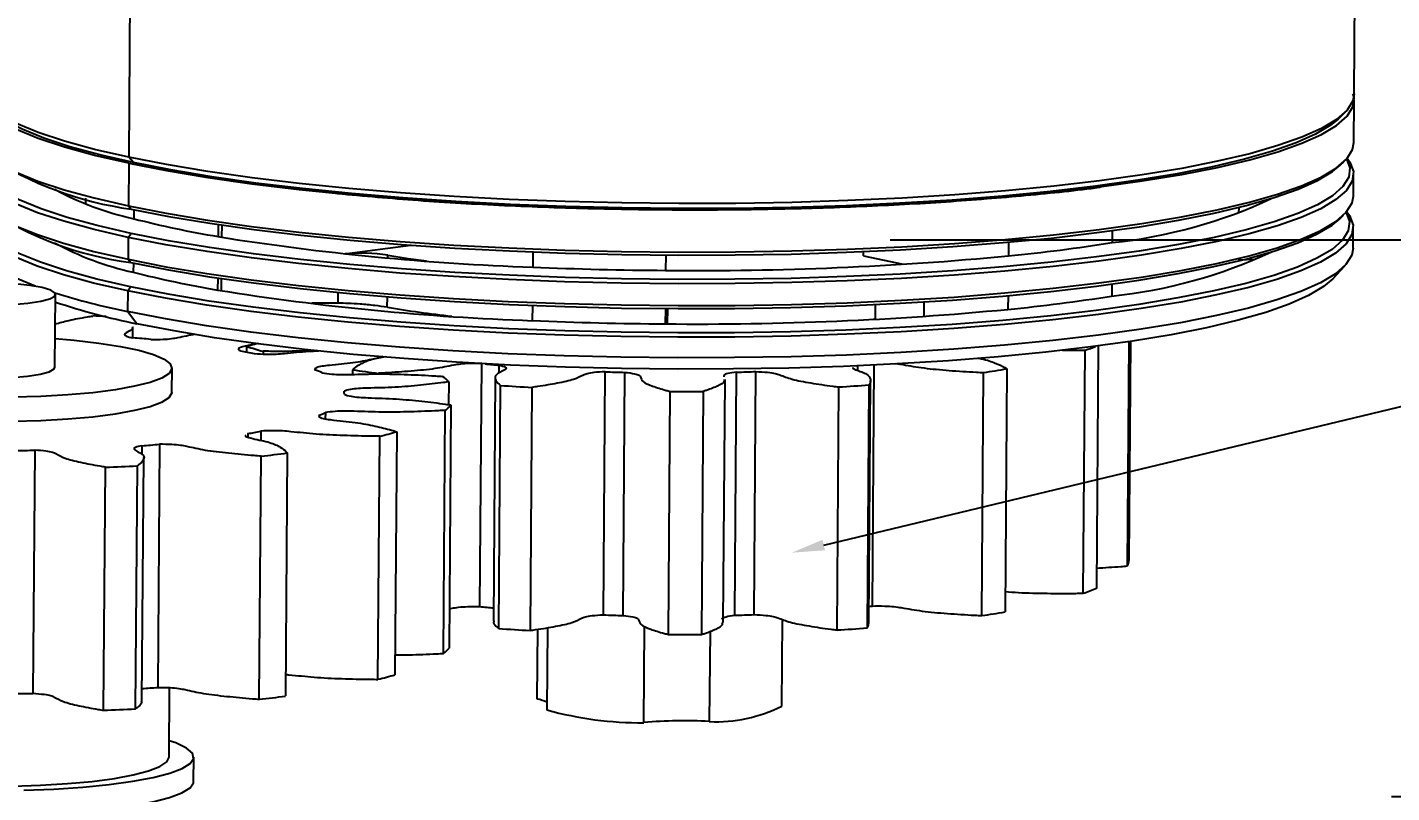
# Model space of a CAD drawing. Header units: millimetres. Extents: x 0 to 1189, y 0 to 841.
# Drawn here: x 538.2 to 704.3, y 443.9 to 537.1 of the extents above; entities that cross this region are included whole.
import ezdxf
from ezdxf import colors
from ezdxf.entities.mleader import LeaderData, LeaderLine
from ezdxf.math import Vec2, Vec3

# ---------------------------------------------------------------- set-up
doc = ezdxf.new("R2010")
doc.units = ezdxf.units.MM

msp = doc.modelspace()

# ---------------------------------------------------------------- linework, layer by layer
at = {"color": 7, "linetype": 'Continuous', "lineweight": 25}
for p, q in [((699.71, 528.98), (700.08, 577.2)), ((550.91, 569.51), (550.55, 521.29)), ((699.67, 523.07), (699.71, 528.24)), ((697.75, 525.93), (698.49, 526.64)), ((550.55, 520.55), (550.51, 515.37)), ((551.13, 520.62), (550.55, 521.29)), ((698, 520.3), (698.45, 520.72)), ((699.62, 516.56), (699.64, 519.22)), ((545.27, 516.29), (545.27, 515.64)), ((550.51, 515.37), (550.85, 514.97)), ((551.16, 514.91), (551.15, 513.8)), ((685.65, 515.16), (685.64, 514.47)), ((697.95, 513.79), (698.4, 514.22)), ((550.48, 511.52), (550.46, 508.86)), ((550.48, 511.52), (550.83, 512.01)), ((561.43, 513.09), (561.42, 511.62)), ((561.86, 513.03), (561.85, 511.55)), ((670.25, 512.35), (670.24, 510.89)), ((699.57, 510.2), (699.59, 512.71)), ((576.81, 509.54), (584.88, 510.58)), ((657.63, 510.94), (657.62, 509.27)), ((550.46, 508.86), (550.8, 508.46)), ((551.11, 508.4), (551.1, 507.29)), ((582.07, 509.04), (582.07, 509.36)), ((599.73, 509.75), (599.72, 507.91)), ((615.92, 509.37), (615.9, 507.51)), ((639.98, 509.27), (639.98, 509.8)), ((639.98, 509.27), (644.8, 508.25)), ((687.64, 508.83), (685.6, 508.74)), ((561.38, 506.59), (561.37, 505.12)), ((697.09, 506.5), (698.57, 508.08)), ((550.43, 505.02), (550.41, 502.5)), ((550.43, 505.02), (550.78, 505.5)), ((561.81, 506.52), (561.8, 505.04)), ((670.2, 505.84), (670.19, 504.38)), ((541.57, 495.72), (541.63, 504.59)), ((576.04, 503.52), (572.84, 503.51)), ((576.04, 503.52), (576.05, 504.81)), ((582.02, 503.02), (582.03, 504.28)), ((599.68, 503.24), (599.67, 501.4)), ((641.4, 503.35), (641.39, 501.57)), ((647.32, 503.67), (647.31, 501.91)), ((657.58, 504.44), (657.57, 502.77)), ((551.55, 501.02), (550.41, 502.5)), ((615.87, 502.86), (615.85, 501)), ((616.13, 501), (616.15, 502.86)), ((641.39, 501.57), (641.14, 501.54)), ((551.04, 499.29), (551.05, 500.65)), ((564.91, 497.56), (564.91, 498.26)), ((668.55, 498.31), (668.33, 468.81)), ((672.12, 471.54), (672.33, 498.84)), ((672.49, 498.86), (672.28, 472.2)), ((566.9, 497.66), (566.89, 497.33)), ((581.43, 496.92), (581.43, 496.97)), ((666.72, 468.21), (666.95, 497.79)), ((555.79, 492.65), (555.82, 495.61)), ((577.81, 494.85), (577.81, 495.42)), ((593.29, 466.6), (593.51, 496.16)), ((595.62, 495), (595.63, 495.97)), ((608.33, 465.59), (608.55, 495.17)), ((610.73, 465.52), (610.95, 495.1)), ((624.31, 465.53), (624.53, 495.12)), ((626.66, 465.61), (626.88, 495.19)), ((639.29, 495.32), (639.29, 495.9)), ((641.06, 466.66), (641.28, 495.99)), ((654.38, 465.49), (654.6, 495.07)), ((657.43, 495.53), (657.21, 465.95)), ((589.51, 491.17), (589.53, 493.95)), ((595.15, 494.44), (594.93, 464.86)), ((595.58, 463.93), (595.8, 493.51)), ((599.63, 493.27), (599.41, 463.69)), ((622.91, 464.65), (623.13, 494.23)), ((636.76, 463.74), (636.98, 493.32)), ((640.65, 493.57), (640.43, 463.99)), ((640.62, 464.52), (640.85, 494.1)), ((616.23, 463.19), (616.45, 492.78)), ((620.48, 492.78), (620.25, 463.2)), ((574.48, 490.2), (574.47, 489.44)), ((588.86, 460.89), (589.08, 490.48)), ((589.77, 491.13), (589.55, 461.55)), ((565.03, 487.65), (565.03, 487.22)), ((566.64, 487.94), (566.63, 486.81)), ((580.88, 457.73), (581.1, 487.32)), ((583.17, 487.88), (582.95, 458.29)), ((539.11, 485.62), (538.89, 456.04)), ((552.14, 486.17), (552.13, 485.12)), ((554.29, 486.34), (554.07, 456.76)), ((569.84, 485.29), (569.62, 455.71)), ((547.49, 453.97), (547.72, 483.56)), ((551.57, 483.72), (551.35, 454.14)), ((552.16, 455.14), (552.38, 484.72)), ((566.44, 455.32), (566.66, 484.9)), ((630.03, 454.49), (630.11, 465.03)), ((600.27, 455.34), (600.34, 463.83)), ((601.51, 464.02), (601.43, 454.01)), ((613.25, 452.46), (613.34, 464.2)), ((621.3, 463.58), (621.21, 452.6)), ((555.46, 448.28), (555.52, 456.73)), ((558.44, 445.3), (558.46, 448.26))]:
    msp.add_line(p, q, dxfattribs=at)
at = {"color": 7, "linetype": 'Continuous', "lineweight": 25, "flags": 128}
for points in [[(550.55, 521.29), (546.4, 522.24), (542.72, 523.25), (539.53, 524.29), (536.87, 525.38), (534.75, 526.49), (533.18, 527.63), (532.17, 528.78), (531.74, 529.93), (531.72, 530.25)], [(550.55, 520.55), (546.39, 521.5), (542.71, 522.51), (539.53, 523.55), (536.87, 524.64), (534.74, 525.75), (533.17, 526.89), (532.17, 528.04), (531.73, 529.19), (531.74, 529.88)], [(699.71, 528.98), (699.56, 528.15), (698.84, 527), (697.57, 525.88), (695.73, 524.78), (693.34, 523.72), (690.43, 522.69), (687, 521.71), (683.09, 520.79), (678.72, 519.92), (673.92, 519.13), (668.72, 518.4), (663.15, 517.75), (657.27, 517.18), (651.1, 516.7), (644.69, 516.3), (638.08, 516), (631.31, 515.79), (624.44, 515.67), (617.52, 515.65), (610.57, 515.72), (603.67, 515.89), (596.85, 516.15), (590.15, 516.51), (583.63, 516.95), (577.33, 517.48), (571.29, 518.1), (565.56, 518.79), (560.16, 519.55), (555.15, 520.39), (550.55, 521.29)], [(550.55, 520.55), (555.14, 519.65), (560.16, 518.81), (565.55, 518.05), (571.29, 517.36), (577.32, 516.74), (583.63, 516.21), (590.15, 515.77), (596.84, 515.41), (603.66, 515.15), (610.57, 514.98), (617.51, 514.91), (624.44, 514.93), (631.31, 515.05), (638.07, 515.26), (644.68, 515.56), (651.09, 515.96), (657.26, 516.44), (663.15, 517.01), (668.71, 517.66), (673.91, 518.39), (678.71, 519.18), (683.09, 520.05), (687, 520.97), (690.42, 521.95), (693.34, 522.98), (695.72, 524.04), (697.56, 525.14), (698.84, 526.26), (699.55, 527.41), (699.69, 528.56), (699.68, 528.61)], [(551.13, 520.62), (547.01, 521.57), (543.36, 522.56), (540.21, 523.6), (537.57, 524.68), (535.47, 525.78), (533.91, 526.91), (533.63, 527.16)], [(697.75, 525.93), (696.83, 525.17), (695.01, 524.08), (692.65, 523.03), (689.76, 522.01), (686.36, 521.04), (682.48, 520.13), (678.15, 519.27), (673.39, 518.48), (668.24, 517.76), (662.73, 517.12), (656.89, 516.55), (650.78, 516.07), (644.42, 515.68), (637.87, 515.38), (631.17, 515.17), (624.36, 515.06), (617.49, 515.03), (610.62, 515.11), (603.77, 515.27), (597.01, 515.53), (590.37, 515.89), (583.91, 516.33), (577.67, 516.85), (571.68, 517.46), (566, 518.14), (560.65, 518.9), (555.69, 519.73), (551.13, 520.62)], [(531.67, 524.33), (531.69, 524.01), (532.13, 522.86), (533.13, 521.71), (534.7, 520.58), (536.83, 519.46), (539.49, 518.38), (542.67, 517.33), (546.35, 516.32), (550.51, 515.37)], [(550.48, 511.52), (546.32, 512.48), (542.64, 513.48), (539.46, 514.53), (536.8, 515.62), (534.68, 516.73), (533.11, 517.87), (532.1, 519.01), (531.66, 520.17), (531.8, 521.32), (532.46, 522.4)], [(550.83, 512.01), (546.7, 512.96), (543.04, 513.96), (539.87, 515), (537.22, 516.08), (535.11, 517.19), (533.55, 518.32), (532.55, 519.46), (532.12, 520.61), (532.25, 521.76), (532.53, 522.32)], [(550.51, 515.37), (555.11, 514.47), (560.12, 513.64), (565.51, 512.87), (571.25, 512.18), (577.29, 511.57), (583.59, 511.04), (590.11, 510.59), (596.8, 510.24), (603.62, 509.97), (610.53, 509.81), (617.47, 509.73), (624.4, 509.75), (631.27, 509.87), (638.03, 510.08), (644.64, 510.39), (651.05, 510.78), (657.22, 511.27), (663.11, 511.83), (668.67, 512.48), (673.87, 513.21), (678.68, 514.01), (683.05, 514.87), (686.96, 515.8), (690.38, 516.77), (693.3, 517.8), (695.68, 518.86), (697.52, 519.96), (698.8, 521.09), (699.51, 522.23), (699.67, 523.07)], [(698.85, 521.15), (699.18, 520.69), (699.62, 519.54), (699.48, 518.38), (698.77, 517.24), (697.49, 516.12), (695.65, 515.02), (693.27, 513.95), (690.36, 512.93), (686.93, 511.95), (683.02, 511.03), (678.65, 510.16), (673.84, 509.36), (668.64, 508.64), (663.08, 507.99), (657.19, 507.42), (651.02, 506.94), (644.61, 506.54), (638, 506.24), (631.24, 506.03), (624.37, 505.91), (617.44, 505.89), (610.5, 505.96), (603.6, 506.13), (596.77, 506.39), (590.08, 506.75), (583.56, 507.19), (577.26, 507.72), (571.22, 508.33), (565.48, 509.03), (560.09, 509.79), (555.08, 510.63), (550.48, 511.52)], [(698.78, 521.07), (699.17, 519.98), (699.04, 518.84), (698.33, 517.7), (697.06, 516.58), (695.23, 515.49), (692.86, 514.43), (689.96, 513.41), (686.55, 512.44), (682.66, 511.52), (678.31, 510.66), (673.54, 509.86), (668.36, 509.14), (662.83, 508.5), (656.98, 507.93), (650.84, 507.45), (644.46, 507.06), (637.89, 506.75), (631.16, 506.54), (624.33, 506.43), (617.44, 506.41), (610.53, 506.48), (603.66, 506.65), (596.88, 506.91), (590.22, 507.26), (583.73, 507.7), (577.47, 508.23), (571.46, 508.84), (565.75, 509.53), (560.39, 510.29), (555.4, 511.12), (550.83, 512.01)], [(550.85, 514.97), (555.43, 514.08), (560.41, 513.25), (565.78, 512.49), (571.48, 511.8), (577.49, 511.19), (583.75, 510.66), (590.24, 510.22), (596.9, 509.87), (603.69, 509.6), (610.55, 509.44), (617.46, 509.36), (624.35, 509.39), (631.18, 509.5), (637.91, 509.71), (644.48, 510.01), (650.86, 510.41), (657, 510.89), (662.85, 511.45), (668.39, 512.1), (673.56, 512.82), (678.33, 513.62), (682.68, 514.47), (686.57, 515.39), (689.98, 516.37), (692.88, 517.39), (695.25, 518.45), (697.08, 519.54), (698, 520.3)], [(531.62, 517.82), (531.64, 517.51), (532.08, 516.35), (533.09, 515.2), (534.66, 514.07), (536.78, 512.95), (539.44, 511.87), (542.62, 510.82), (546.3, 509.82), (550.46, 508.86)], [(550.46, 508.86), (555.06, 507.96), (560.07, 507.13), (565.46, 506.36), (571.2, 505.67), (577.24, 505.06), (583.54, 504.53), (590.06, 504.08), (596.75, 503.73), (603.58, 503.47), (610.48, 503.3), (617.42, 503.22), (624.35, 503.25), (631.22, 503.36), (637.98, 503.57), (644.59, 503.88), (651, 504.27), (657.17, 504.76), (663.06, 505.33), (668.62, 505.98), (673.82, 506.7), (678.63, 507.5), (683, 508.36), (686.91, 509.29), (690.34, 510.27), (693.25, 511.29), (695.63, 512.36), (697.47, 513.46), (698.75, 514.58), (699.46, 515.72), (699.62, 516.56)], [(550.43, 505.02), (546.27, 505.97), (542.59, 506.98), (539.41, 508.02), (536.75, 509.11), (534.63, 510.22), (533.06, 511.36), (532.05, 512.51), (531.61, 513.66), (531.75, 514.81), (532.41, 515.89)], [(550.78, 505.5), (546.65, 506.45), (542.99, 507.45), (539.82, 508.5), (537.18, 509.57), (535.06, 510.68), (533.5, 511.81), (532.5, 512.95), (532.07, 514.1), (532.21, 515.25), (532.48, 515.81)], [(698.8, 514.64), (699.14, 514.18), (699.57, 513.03), (699.43, 511.88), (698.72, 510.73), (697.44, 509.61), (695.61, 508.51), (693.22, 507.45), (690.31, 506.42), (686.88, 505.44), (682.97, 504.52), (678.6, 503.65), (673.79, 502.86), (668.59, 502.13), (663.03, 501.48), (657.15, 500.91), (650.98, 500.43), (644.56, 500.03), (637.95, 499.73), (631.19, 499.52), (624.32, 499.4), (617.39, 499.38), (610.45, 499.45), (603.55, 499.62), (596.72, 499.88), (590.03, 500.24), (583.51, 500.68), (577.21, 501.21), (571.17, 501.83), (565.43, 502.52), (560.04, 503.28), (555.03, 504.12), (550.43, 505.02)], [(698.73, 514.56), (699.12, 513.47), (698.99, 512.33), (698.28, 511.19), (697.01, 510.07), (695.18, 508.98), (692.81, 507.92), (689.91, 506.9), (686.5, 505.93), (682.61, 505.01), (678.26, 504.15), (673.49, 503.36), (668.31, 502.63), (662.78, 501.99), (656.93, 501.42), (650.79, 500.94), (644.41, 500.55), (637.84, 500.25), (631.11, 500.04), (624.28, 499.92), (617.39, 499.9), (610.48, 499.97), (603.61, 500.14), (596.83, 500.4), (590.17, 500.75), (583.68, 501.19), (577.42, 501.72), (571.41, 502.33), (565.71, 503.02), (560.34, 503.78), (555.36, 504.61), (550.78, 505.5)], [(550.8, 508.46), (555.38, 507.57), (560.36, 506.74), (565.73, 505.98), (571.43, 505.29), (577.44, 504.68), (583.71, 504.15), (590.19, 503.71), (596.85, 503.36), (603.64, 503.1), (610.51, 502.93), (617.41, 502.86), (624.3, 502.88), (631.13, 502.99), (637.86, 503.2), (644.43, 503.51), (650.81, 503.9), (656.95, 504.38), (662.8, 504.95), (668.34, 505.59), (673.51, 506.31), (678.29, 507.11), (682.63, 507.97), (686.53, 508.89), (689.93, 509.86), (692.83, 510.88), (695.2, 511.94), (697.03, 513.03), (697.95, 513.79)], [(539.17, 505.59), (536.73, 506.59), (534.61, 507.71), (533.04, 508.84), (532.03, 509.99), (531.6, 511.15), (531.58, 511.46)], [(699.57, 510.2), (699.41, 509.36), (698.7, 508.22), (697.42, 507.1), (695.59, 506), (693.2, 504.93), (690.29, 503.91), (686.86, 502.93), (682.95, 502), (678.58, 501.14), (673.78, 500.34), (668.58, 499.62), (663.01, 498.97), (657.13, 498.4), (650.96, 497.91), (644.54, 497.52), (637.93, 497.21), (631.17, 497), (624.3, 496.89), (617.37, 496.86), (610.43, 496.94), (603.53, 497.11), (596.7, 497.37), (590.01, 497.72), (583.49, 498.17), (577.19, 498.7), (571.15, 499.31), (565.41, 500), (560.02, 500.77), (555.01, 501.6), (550.41, 502.5)], [(582.07, 509.36), (584.54, 508.97), (586.8, 508.66)], [(536.4, 503.36), (538.28, 503.52), (539.83, 503.76), (540.95, 504.05), (541.54, 504.39), (541.58, 504.75), (541.06, 505.1), (540.02, 505.42), (538.52, 505.69), (536.68, 505.89)], [(697.09, 506.5), (695.96, 505.54), (694.15, 504.46), (691.81, 503.41), (688.95, 502.4), (685.58, 501.44), (681.74, 500.53), (677.45, 499.68), (672.73, 498.9), (667.62, 498.19), (662.16, 497.55), (656.38, 496.99), (650.32, 496.52), (644.02, 496.13), (637.53, 495.83), (630.88, 495.62), (624.14, 495.51), (617.33, 495.49), (610.51, 495.56), (603.73, 495.72), (597.03, 495.98), (590.45, 496.33), (584.05, 496.77), (577.86, 497.29), (571.93, 497.89), (566.29, 498.57), (561, 499.32), (556.07, 500.14), (551.55, 501.02)], [(541.59, 499.2), (543.91, 499), (546.89, 498.66), (549.53, 498.26), (551.77, 497.79), (553.56, 497.27), (554.84, 496.71), (555.6, 496.13), (555.81, 495.55), (555.47, 494.96), (554.58, 494.4), (553.16, 493.88), (551.26, 493.4), (548.92, 492.97), (546.19, 492.62), (543.14, 492.35), (539.86, 492.16), (536.41, 492.06), (532.88, 492.05)], [(525.07, 495.84), (525.12, 495.69), (525.64, 495.34), (526.68, 495.02), (528.17, 494.75), (530.02, 494.55), (532.09, 494.44), (534.24, 494.41), (536.33, 494.48), (538.22, 494.64), (539.77, 494.88), (540.88, 495.18), (541.47, 495.52), (541.57, 495.72)], [(555.79, 492.65), (555.79, 492.59), (555.44, 492.01), (554.55, 491.44), (553.14, 490.92), (551.24, 490.44), (548.89, 490.02), (546.17, 489.66), (543.12, 489.39), (539.83, 489.2), (536.39, 489.1), (532.86, 489.09)], [(640.64, 466.61), (640.82, 466.63), (641.06, 466.66)], [(537.77, 444.25), (541.45, 444.39), (544.94, 444.62), (548.16, 444.94), (551.04, 445.33), (553.52, 445.79), (555.54, 446.32), (557.05, 446.89), (558.03, 447.49), (558.44, 448.12), (558.29, 448.75), (557.57, 449.38), (556.3, 449.99), (555.47, 450.27)], [(510.46, 448.62), (510.72, 448.05), (511.53, 447.47), (512.87, 446.92), (514.7, 446.4), (516.98, 445.94), (519.65, 445.53), (522.65, 445.2), (525.91, 444.95), (529.34, 444.79), (532.86, 444.71), (536.38, 444.73), (539.82, 444.84), (543.08, 445.04), (546.1, 445.32), (548.8, 445.68), (551.1, 446.11), (552.96, 446.59), (554.33, 447.12), (555.17, 447.69), (555.46, 448.27), (555.46, 448.28)], [(507.44, 445.68), (507.61, 445.19), (508.33, 444.56), (509.6, 443.96), (511.39, 443.39), (513.66, 442.86), (516.36, 442.39), (519.43, 442), (522.81, 441.68), (526.41, 441.44), (530.16, 441.3), (533.97, 441.25), (537.75, 441.3), (541.43, 441.44), (544.92, 441.66), (548.14, 441.98), (551.02, 442.37), (553.5, 442.84), (555.52, 443.36), (557.03, 443.93), (558.01, 444.53), (558.42, 445.16), (558.44, 445.3)]]:
    msp.add_lwpolyline(points, dxfattribs=at)
at = {"color": 7, "linetype": 'Continuous', "lineweight": 25}
for centre, radius, start, end in [((556.32, 556.35), 41.74, 236.5183, 262.4694), ((558.87, 549.03), 36.07, 241.298, 257.6444), ((556.27, 549.84), 41.74, 236.5183, 262.4694), ((664.08, 570.91), 60.33, 275.8537, 295.1147), ((581.83, 633.46), 123.53, 255.6187, 260.4866), ((610.57, 818.88), 311.17, 260.9104, 268.0008), ((558.82, 542.52), 36.07, 241.298, 257.6444), ((635.97, 728.79), 220.58, 275.6308, 278.9361), ((578.74, 486.69), 22.92, 81.6319, 94.582), ((619.95, 906.04), 398.55, 269.4185, 275.4235), ((664.03, 564.4), 60.33, 275.8537, 295.1147), ((581.78, 626.95), 123.53, 255.6187, 260.4866), ((618.91, 962.32), 454.82, 267.5812, 269.6205), ((610.53, 812.37), 311.17, 260.9104, 268.0008), ((568.48, 591.28), 90.6, 252.7159, 258.4924), ((568.32, 584.11), 84.77, 251.6416, 258.5902), ((635.92, 722.28), 220.58, 275.6308, 278.9361), ((531.76, 187.66), 314.63, 87.0744, 87.375), ((606.08, 647.62), 146.59, 260.5555, 263.6537), ((619.9, 899.53), 398.55, 269.4185, 275.4235), ((618.87, 955.81), 454.82, 267.5812, 269.6205), ((535.3, 306.11), 193.83, 84.6939, 85.3411), ((579.3, 542.38), 46.41, 251.938, 254.4923), ((658.04, 524.04), 27.72, 288.7439, 291.5792), ((549.04, 410.95), 88.04, 78.9962, 80.0916), ((566.87, 479.12), 17.48, 65.6539, 68.8738), ((602.59, 656.83), 163.3, 261.2714, 262.3752), ((612.28, 675.7), 180.5, 264.1667, 264.7072), ((617.28, 750.25), 255.23, 268.0392, 268.578), ((617.82, 735.87), 240.84, 271.5963, 272.1564), ((636.37, 617.52), 123.79, 278.4676, 279.7953), ((585.43, 489.83), 5.81, 45.125, 55.3371), ((616, 788.51), 295.69, 266.0835, 266.8264), ((621.24, 755.14), 262.29, 273.4408, 274.2456), ((575.57, 492.51), 1.22, 355.3088, 14.2826), ((618.02, 834.33), 341.56, 269.7378, 270.4127), ((568.26, 503.19), 14.4, 291.9163, 295.5795), ((586.36, 494.01), 4.47, 307.6109, 319.7901), ((551.63, 566.65), 80.13, 279.6271, 280.7935), ((568.64, 537.67), 51.87, 283.9006, 286.272), ((535.23, 742.98), 257.39, 270.3287, 270.8645), ((538.73, 671.2), 185.51, 274.145, 274.8115), ((547.39, 656.36), 172.54, 276.4136, 277.4777), ((536.82, 785.61), 302.25, 272.0655, 272.7977), ((670.56, 472.27), 1.72, 334.7673, 357.792), ((658.25, 493.27), 26.45, 288.6915, 292.4076), ((611.78, 643.26), 177.63, 264.025, 264.5609), ((617.06, 720.66), 255.23, 268.0392, 268.578), ((617.6, 706.28), 240.84, 271.5963, 272.1564), ((636.15, 587.93), 123.79, 278.4676, 279.7953), ((615.78, 758.92), 295.69, 266.0835, 266.8264), ((621.01, 725.56), 262.29, 273.4408, 274.2456), ((617.79, 804.75), 341.56, 269.7378, 270.4127), ((586.14, 464.43), 4.47, 307.6109, 319.7901), ((538.56, 641.03), 184.92, 274.2219, 274.812), ((568.42, 508.09), 51.87, 283.9006, 286.272), ((535.01, 713.39), 257.39, 270.3287, 270.8645), ((547.17, 626.77), 172.54, 276.4136, 277.4777), ((599.16, 450.16), 5.3, 64.5217, 77.8518), ((536.6, 756.03), 302.25, 272.0655, 272.7977), ((612.89, 495.49), 43.03, 254.5608, 270.4789), ((622.01, 470.33), 17.76, 267.4395, 296.8643), ((618.06, 403.37), 49.33, 86.3321, 95.5957)]:
    msp.add_arc(centre, radius, start, end, dxfattribs=at)
for points, knots in [([(699.46, 528.97), (699.56, 528.84), (699.76, 528.57), (699.64, 528.3), (699.57, 528.15)], [0, 0, 0, 0, 0.4558159, 1, 1, 1, 1]), ([(668.83, 517.62), (668.79, 517.61), (666.07, 517.21), (659.81, 516.59), (650.16, 515.79), (639.8, 515.23), (629.07, 514.9), (618.1, 514.81), (607.08, 514.96), (596.23, 515.35), (585.71, 515.95), (579.18, 516.53), (575.94, 516.82)], [0, 0, 0, 0, 0.001677, 0.11274, 0.223931, 0.33501, 0.446074, 0.557265, 0.668343, 0.779407, 0.890598, 1, 1, 1, 1]), ([(582.02, 503.02), (581.54, 503.09), (580.56, 503.24), (578.82, 503.4), (577.25, 503.5), (576.45, 503.51), (576.04, 503.52)], [0, 0, 0, 0, 0.278305, 0.557556, 0.778485, 1, 1, 1, 1]), ([(541.61, 500.99), (542.13, 501.14), (543.23, 501.45), (544.92, 501.76), (545.96, 501.92), (546.17, 501.95)], [0, 0, 0, 0, 0.4194628, 0.8805885, 1, 1, 1, 1]), ([(550.97, 500.65), (550.99, 500.58), (551.09, 500.32), (550.36, 500.02), (549.96, 499.71), (550.17, 499.49), (550.73, 499.36), (551.04, 499.29)], [0, 0, 0, 0, 0.143303, 0.550508, 0.683611, 0.823438, 1, 1, 1, 1]), ([(553.22, 499.1), (553.73, 499.1), (554.64, 499.1), (555.81, 499.2), (556.99, 499.44), (557.92, 499.62), (558.61, 499.77)], [0, 0, 0, 0, 0.209271, 0.375002, 0.532764, 1, 1, 1, 1]), ([(566.17, 498.63), (565.68, 498.51), (564.99, 498.35), (564.06, 498.13), (563.78, 497.91), (564.04, 497.77), (564.19, 497.69)], [0, 0, 0, 0, 0.403236, 0.579949, 0.76559, 1, 1, 1, 1]), ([(566.35, 498.61), (566.01, 498.54), (565.5, 498.42), (565.07, 498.3), (564.91, 498.26)], [0, 0, 0, 0, 0.650713, 1, 1, 1, 1]), ([(565.84, 497.38), (566.32, 497.35), (567.18, 497.29), (568.5, 497.31), (570.19, 497.46), (571.73, 497.65), (573.24, 497.7), (573.63, 497.72)], [0, 0, 0, 0, 0.1775204, 0.3181068, 0.4519327, 0.8613482, 1, 1, 1, 1]), ([(573.46, 497.74), (572.74, 497.71), (570.89, 497.65), (568.66, 497.65), (567.2, 497.66), (566.9, 497.66)], [0, 0, 0, 0, 0.336533, 0.863531, 1, 1, 1, 1]), ([(581.47, 497.02), (581.04, 496.9), (580, 496.62), (577.96, 496.22), (575.6, 496.01), (574.01, 495.84), (573.28, 495.66), (573.2, 495.51), (573.16, 495.42)], [0, 0, 0, 0, 0.191757, 0.452774, 0.712881, 0.797902, 0.887219, 1, 1, 1, 1]), ([(581.78, 496.99), (581.21, 496.88), (579.88, 496.63), (578.75, 496.13), (578.09, 495.71), (577.86, 495.47), (577.81, 495.42)], [0, 0, 0, 0, 0.2524306, 0.5832334, 0.9142747, 1, 1, 1, 1]), ([(653.94, 496.82), (654.07, 496.8), (655.01, 496.63), (656.03, 496.23), (656.98, 495.82), (657.36, 495.58), (657.43, 495.53)], [0, 0, 0, 0, 0.064493, 0.4784591, 0.8927235, 1, 1, 1, 1]), ([(664.19, 497.79), (664.81, 497.78), (665.73, 497.78), (666.65, 497.79), (666.95, 497.79)], [0, 0, 0, 0, 0.672859, 1, 1, 1, 1]), ([(574.07, 495.04), (574.45, 494.98), (575.14, 494.88), (576.43, 494.82), (578.36, 494.85), (581, 494.95), (584.51, 494.84), (587.06, 494.72), (588.45, 494.63), (588.74, 494.61)], [0, 0, 0, 0, 0.099184, 0.177733, 0.252504, 0.481253, 0.710801, 0.940514, 1, 1, 1, 1]), ([(593.51, 496.18), (593, 496.18), (592.09, 496.2), (590.89, 496.11), (589.59, 495.88), (587.97, 495.52), (584.95, 495.24), (582.59, 495.07), (581.21, 494.99), (580.93, 494.98)], [0, 0, 0, 0, 0.099184, 0.177733, 0.252504, 0.481253, 0.710801, 0.940514, 1, 1, 1, 1]), ([(595.63, 495.97), (595.92, 495.9), (596.44, 495.77), (596.58, 495.55), (596.06, 495.24), (595.07, 494.82), (595.12, 494.23), (595.43, 493.8), (595.74, 493.56), (595.8, 493.51)], [0, 0, 0, 0, 0.099184, 0.177733, 0.252504, 0.481253, 0.710801, 0.940514, 1, 1, 1, 1]), ([(608.55, 495.17), (608.07, 495.14), (607.2, 495.1), (606.3, 494.94), (605.61, 494.65), (604.9, 494.22), (602.75, 493.76), (600.95, 493.46), (599.86, 493.3), (599.63, 493.27)], [0, 0, 0, 0, 0.099184, 0.177733, 0.252504, 0.481253, 0.710801, 0.940514, 1, 1, 1, 1]), ([(610.95, 495.1), (611.37, 495.05), (612.13, 494.96), (612.74, 494.75), (612.92, 494.43), (612.93, 493.98), (614.26, 493.42), (615.49, 493.03), (616.29, 492.82), (616.45, 492.78)], [0, 0, 0, 0, 0.099184, 0.177733, 0.252504, 0.481253, 0.710801, 0.940514, 1, 1, 1, 1]), ([(624.53, 495.12), (624.14, 495.06), (623.44, 494.97), (622.96, 494.77), (622.97, 494.64), (622.98, 494.57)], [0, 0, 0, 0, 0.392803, 0.703881, 1, 1, 1, 1]), ([(626.88, 495.19), (627.38, 495.17), (628.27, 495.13), (629.27, 494.97), (630.14, 494.68), (631.13, 494.25), (633.56, 493.8), (635.54, 493.5), (636.73, 493.35), (636.98, 493.32)], [0, 0, 0, 0, 0.0991842, 0.1777327, 0.2525039, 0.4812526, 0.7108006, 0.9405142, 1, 1, 1, 1]), ([(638.69, 495.7), (638.68, 495.67), (638.64, 495.57), (639.37, 495.3), (640.55, 494.88), (640.88, 494.29), (640.84, 493.86), (640.69, 493.62), (640.65, 493.57)], [0, 0, 0, 0, 0.043814, 0.130763, 0.396767, 0.6637, 0.930826, 1, 1, 1, 1]), ([(643.9, 496.17), (643.9, 496.17), (644.26, 496.14), (645.34, 495.93), (647.24, 495.61), (650.41, 495.32), (652.89, 495.16), (654.31, 495.09), (654.6, 495.07)], [0, 0, 0, 0, 0.001158, 0.091985, 0.369856, 0.648697, 0.92774, 1, 1, 1, 1]), ([(589.53, 493.95), (589.31, 493.92), (588.21, 493.77), (586.1, 493.52), (583.04, 493.25), (580.34, 493.2), (578.46, 493.14), (577.37, 493.02), (576.98, 492.88), (576.75, 492.81)], [0, 0, 0, 0, 0.059486, 0.289199, 0.518747, 0.747496, 0.822267, 0.900816, 1, 1, 1, 1]), ([(623.01, 494.23), (623.03, 494.15), (623.11, 493.88), (622.25, 493.43), (621.29, 493.04), (620.62, 492.82), (620.48, 492.78)], [0, 0, 0, 0, 0.152277, 0.527398, 0.90279, 1, 1, 1, 1]), ([(576.79, 492.4), (577.02, 492.33), (577.44, 492.19), (578.55, 492.06), (580.45, 491.97), (583.16, 491.9), (586.26, 491.59), (588.42, 491.33), (589.54, 491.16), (589.77, 491.13)], [0, 0, 0, 0, 0.099184, 0.177733, 0.252504, 0.481253, 0.710801, 0.940514, 1, 1, 1, 1]), ([(589.08, 490.48), (588.8, 490.46), (587.43, 490.39), (584.89, 490.29), (581.4, 490.22), (578.74, 490.34), (576.81, 490.39), (575.52, 490.35), (574.85, 490.25), (574.48, 490.2)], [0, 0, 0, 0, 0.059486, 0.289199, 0.518747, 0.747496, 0.822267, 0.900816, 1, 1, 1, 1]), ([(573.63, 489.82), (573.69, 489.74), (573.79, 489.59), (574.55, 489.4), (576.17, 489.21), (578.58, 488.98), (580.85, 488.51), (582.32, 488.14), (583.03, 487.92), (583.17, 487.88)], [0, 0, 0, 0, 0.099184, 0.177733, 0.252504, 0.481253, 0.710801, 0.940514, 1, 1, 1, 1]), ([(564.79, 487.42), (564.79, 487.41), (564.71, 487.34), (565, 487.21), (566.07, 486.93), (567.89, 486.58), (569.02, 486.01), (569.61, 485.58), (569.8, 485.34), (569.84, 485.29)], [0, 0, 0, 0, 0.007449, 0.093997, 0.176382, 0.428426, 0.68135, 0.934456, 1, 1, 1, 1]), ([(581.1, 487.32), (580.8, 487.32), (579.33, 487.33), (576.72, 487.4), (573.26, 487.55), (570.99, 487.81), (569.28, 487.98), (567.96, 488.02), (567.11, 487.97), (566.64, 487.94)], [0, 0, 0, 0, 0.059486, 0.289199, 0.518747, 0.747496, 0.822267, 0.900816, 1, 1, 1, 1]), ([(547.72, 483.56), (547.5, 483.59), (546.42, 483.77), (544.68, 484.11), (542.61, 484.6), (541.96, 485.04), (541.32, 485.35), (540.45, 485.53), (539.59, 485.59), (539.11, 485.62)], [0, 0, 0, 0, 0.059486, 0.289199, 0.518747, 0.747496, 0.822267, 0.900816, 1, 1, 1, 1]), ([(552.14, 486.17), (551.84, 486.11), (551.3, 485.99), (551.12, 485.77), (551.6, 485.45), (552.52, 485.02), (552.37, 484.43), (551.99, 484), (551.65, 483.77), (551.57, 483.72)], [0, 0, 0, 0, 0.099184, 0.177733, 0.252504, 0.481253, 0.710801, 0.940514, 1, 1, 1, 1]), ([(566.66, 484.9), (566.38, 484.92), (565.02, 485.02), (562.69, 485.24), (559.72, 485.58), (558.15, 485.97), (556.89, 486.22), (555.72, 486.33), (554.8, 486.34), (554.29, 486.34)], [0, 0, 0, 0, 0.059486, 0.289199, 0.518747, 0.747496, 0.822267, 0.900816, 1, 1, 1, 1]), ([(668.35, 471.28), (669.35, 471.34), (670.64, 471.41), (671.86, 471.51), (672.12, 471.54)], [0, 0, 0, 0, 0.781163, 1, 1, 1, 1]), ([(657.23, 468.42), (657.77, 468.38), (659.38, 468.25), (662.35, 468.2), (664.97, 468.19), (666.42, 468.21), (666.72, 468.21)], [0, 0, 0, 0, 0.182509, 0.544252, 0.906257, 1, 1, 1, 1]), ([(589.58, 466.33), (589.69, 466.35), (590.04, 466.41), (590.67, 466.53), (591.86, 466.61), (592.78, 466.6), (593.29, 466.6)], [0, 0, 0, 0, 0.1108118, 0.3741174, 0.6507244, 1, 1, 1, 1]), ([(599.41, 463.69), (599.63, 463.72), (600.73, 463.88), (602.53, 464.18), (604.67, 464.63), (605.39, 465.07), (606.08, 465.36), (606.98, 465.52), (607.84, 465.56), (608.33, 465.59)], [0, 0, 0, 0, 0.059486, 0.289199, 0.518747, 0.747496, 0.822267, 0.900816, 1, 1, 1, 1]), ([(610.73, 465.52), (611.15, 465.46), (611.9, 465.37), (612.51, 465.17), (612.7, 464.85), (612.7, 464.4), (614.03, 463.84), (615.26, 463.45), (616.07, 463.24), (616.23, 463.19)], [0, 0, 0, 0, 0.099184, 0.177733, 0.252504, 0.481253, 0.710801, 0.940514, 1, 1, 1, 1]), ([(622.77, 465.06), (622.77, 465.1), (622.77, 465.21), (623.23, 465.39), (623.92, 465.48), (624.31, 465.53)], [0, 0, 0, 0, 0.219426, 0.564399, 1, 1, 1, 1]), ([(626.66, 465.61), (627.16, 465.59), (628.05, 465.55), (629.04, 465.39), (629.92, 465.1), (630.91, 464.67), (633.33, 464.22), (635.32, 463.92), (636.51, 463.77), (636.76, 463.74)], [0, 0, 0, 0, 0.099184, 0.177733, 0.252504, 0.481253, 0.710801, 0.940514, 1, 1, 1, 1]), ([(641.06, 466.66), (641.56, 466.67), (642.47, 466.68), (643.72, 466.6), (645.16, 466.37), (647, 466.02), (650.2, 465.74), (652.67, 465.58), (654.09, 465.51), (654.38, 465.49)], [0, 0, 0, 0, 0.0991842, 0.1777327, 0.2525039, 0.4812526, 0.7108006, 0.9405142, 1, 1, 1, 1]), ([(595, 464.86), (594.98, 464.79), (594.9, 464.53), (595.22, 464.22), (595.52, 463.98), (595.58, 463.93)], [0, 0, 0, 0, 0.2189623, 0.8393473, 1, 1, 1, 1]), ([(620.25, 463.2), (620.39, 463.24), (621.07, 463.45), (622.03, 463.85), (622.89, 464.3), (622.81, 464.57), (622.78, 464.65)], [0, 0, 0, 0, 0.09721, 0.472602, 0.847723, 1, 1, 1, 1]), ([(640.43, 463.99), (640.46, 464.04), (640.58, 464.21), (640.58, 464.39), (640.57, 464.52)], [0, 0, 0, 0, 0.282331, 1, 1, 1, 1]), ([(582.97, 460.7), (583.53, 460.7), (585.25, 460.72), (587.21, 460.8), (588.58, 460.88), (588.86, 460.89)], [0, 0, 0, 0, 0.277551, 0.851398, 1, 1, 1, 1]), ([(554.07, 456.76), (554.58, 456.76), (555.49, 456.75), (556.67, 456.64), (557.93, 456.38), (559.49, 456), (562.46, 455.66), (564.8, 455.44), (566.16, 455.34), (566.44, 455.32)], [0, 0, 0, 0, 0.099184, 0.177733, 0.252504, 0.481253, 0.710801, 0.940514, 1, 1, 1, 1]), ([(569.64, 458.34), (569.78, 458.32), (570.98, 458.22), (573.02, 457.96), (576.5, 457.82), (579.11, 457.75), (580.58, 457.74), (580.88, 457.73)], [0, 0, 0, 0, 0.040542, 0.334155, 0.628795, 0.923646, 1, 1, 1, 1]), ([(538.89, 456.04), (539.37, 456), (540.22, 455.94), (541.1, 455.77), (541.74, 455.46), (542.39, 455.02), (544.46, 454.52), (546.2, 454.18), (547.27, 454.01), (547.49, 453.97)], [0, 0, 0, 0, 0.099184, 0.177733, 0.252504, 0.481253, 0.710801, 0.940514, 1, 1, 1, 1]), ([(552.08, 455.14), (552.09, 455.04), (552.14, 454.75), (551.76, 454.42), (551.42, 454.19), (551.35, 454.14)], [0, 0, 0, 0, 0.2795768, 0.8518152, 1, 1, 1, 1])]:
    msp.add_open_spline(points, degree=3, knots=knots, dxfattribs=at)

# ---------------------------------------------------------------- leaders
ml = msp.add_multileader_mtext('Standard')
ml.set_content('{\\fSimSun|b0|i0|c134|p2;电机端圆柱齿轮}', color=256)
ml.set_leader_properties()
ml.build(insert=Vec2(0, 0))
ml.multileader.update_dxf_attribs({"text_attachment_direction": 1, "text_right_attachment_type": 6, "dogleg_length": 0.36})
ctx = ml.context
ctx.base_point, ctx.char_height, ctx.plane_origin = Vec3(789.54, 511.18), 15, Vec3(789.54, 489.23)
ctx.right_attachment, ctx.text_align_type = 6, 1
notes = []
notes.append((ctx, [(0, (1, 1, 0), (789.54, 511.18), (1, 0), 0.36, [(0, [(631.26, 473.15)], 0, [])])]))
ctx.mtext.insert, ctx.mtext.alignment, ctx.mtext.flow_direction = Vec3(789.54, 533.12), 2, 5
ml = msp.add_multileader_mtext('Standard')
ml.set_content('{\\fSimSun|b0|i0|c134|p2;行星齿轮}', color=256)
ml.set_leader_properties()
ml.build(insert=Vec2(0, 0))
ml.multileader.update_dxf_attribs({"text_attachment_direction": 1, "text_right_attachment_type": 6, "dogleg_length": 0.36})
ctx = ml.context
ctx.base_point, ctx.char_height, ctx.plane_origin = Vec3(788.56, 443.44), 15, Vec3(788.56, 430.3)
ctx.right_attachment, ctx.text_align_type = 6, 1
notes.append((ctx, [(0, (1, 1, 0), (788.56, 443.44), (1, 0), 0.36, [(0, [(648, 403.13)], 0, [])])]))
ctx.mtext.insert, ctx.mtext.alignment, ctx.mtext.flow_direction = Vec3(788.56, 465.14), 2, 5
for ctx, leaders in notes:
    for number, flags, end, landing, length, lines in leaders:
        leader = LeaderData()
        leader.index, (leader.has_last_leader_line, leader.has_dogleg_vector, leader.attachment_direction) = number, flags
        leader.last_leader_point, leader.dogleg_vector, leader.dogleg_length = Vec3(end), Vec3(landing), length
        for number, points, colour, breaks in lines:
            line = LeaderLine()
            line.index, line.vertices, line.color, line.breaks = number, Vec3.list(points), colors.encode_raw_color(colour), breaks
            leader.lines.append(line)
        ctx.leaders.append(leader)

doc.saveas('drawing.dxf')
